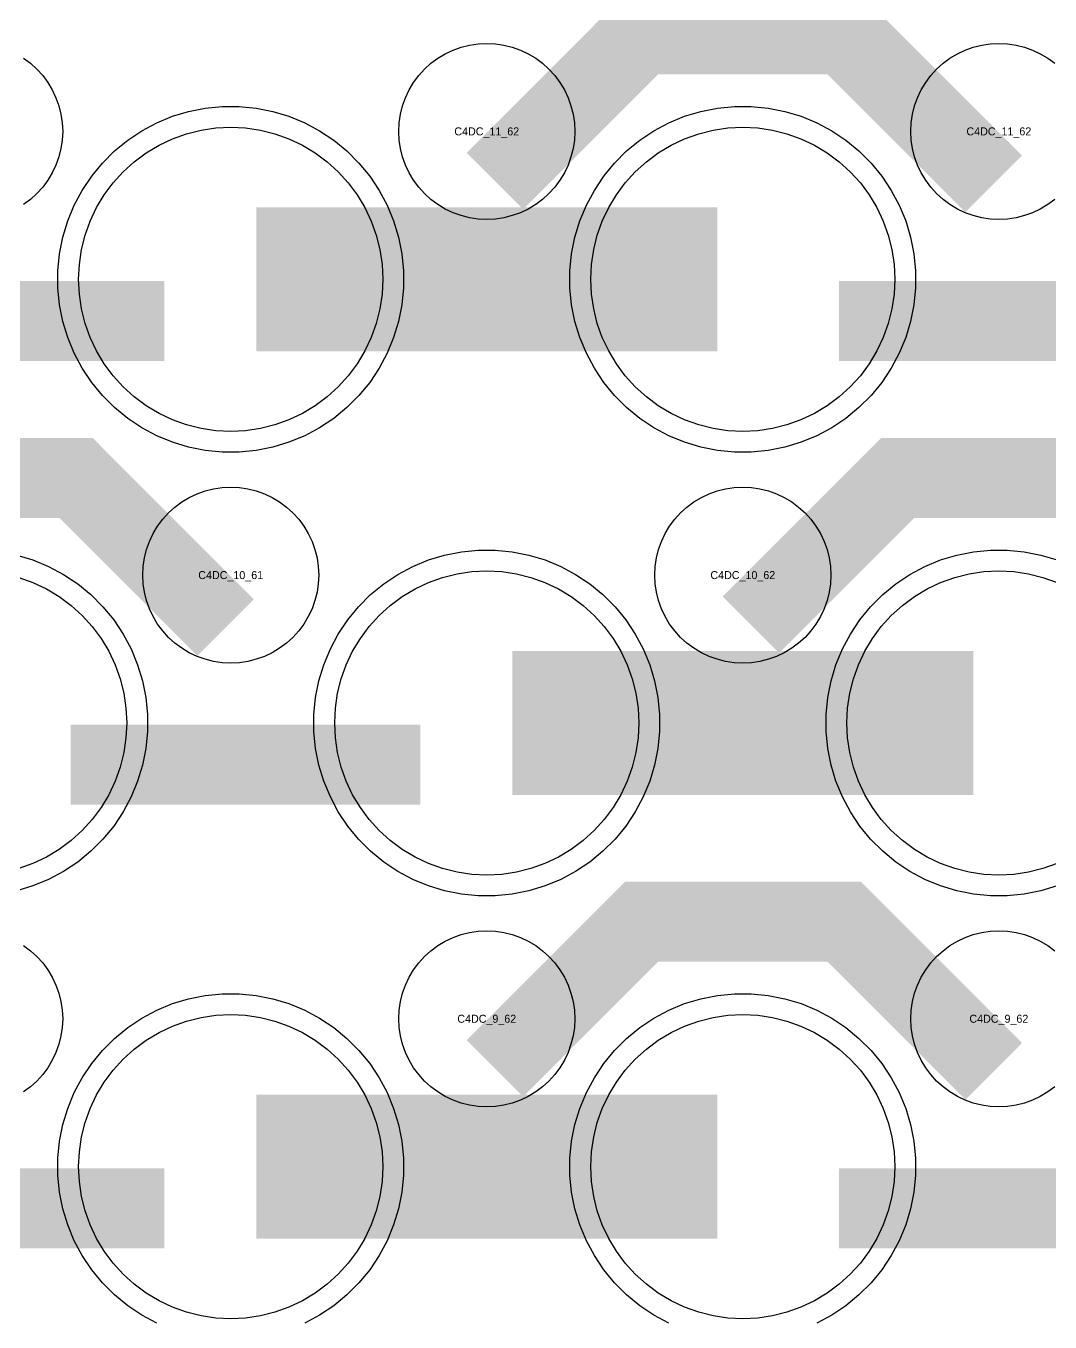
# Model space of a CAD drawing. Extents: x -11880 to 11880, y -14992 to 14992.
# Drawn here: x 7696 to 8016, y -13641 to -13236.2 of the extents above; entities that cross this region are included whole.
import ezdxf
from ezdxf.enums import TextEntityAlignment as Align

# ---------------------------------------------------------------- set-up
doc = ezdxf.new("R2010")
doc.units = 0
doc.header["$MEASUREMENT"] = 0
for name, color, linetype in [('GDS_775_DT_237', 138, 'CONTINUOUS'), ('RDL1_FS', 34, 'CONTINUOUS'), ('RDL_BS', 160, 'CONTINUOUS')]:
    doc.layers.add(name, color=color, linetype=linetype)

msp = doc.modelspace()

# ---------------------------------------------------------------- linework, layer by layer
at = {"layer": 'RDL1_FS'}
for points in [[(7760, -13362.869), (7755.343, -13362.64), (7750.732, -13361.956), (7746.209, -13360.824), (7741.819, -13359.252), (7737.605, -13357.26), (7733.605, -13354.862), (7729.86, -13352.084), (7726.406, -13348.954), (7723.276, -13345.5), (7720.498, -13341.755), (7718.1, -13337.755), (7716.108, -13333.541), (7714.536, -13329.151), (7713.404, -13324.628), (7712.72, -13320.017), (7712.491, -13315.36), (7712.72, -13310.703), (7713.404, -13306.092), (7714.536, -13301.569), (7716.108, -13297.179), (7718.1, -13292.965), (7720.498, -13288.965), (7723.276, -13285.22), (7726.406, -13281.766), (7729.86, -13278.636), (7733.605, -13275.858), (7737.605, -13273.46), (7741.819, -13271.468), (7746.209, -13269.896), (7750.732, -13268.764), (7755.343, -13268.08), (7760, -13267.851), (7764.657, -13268.08), (7769.268, -13268.764), (7773.791, -13269.896), (7778.181, -13271.468), (7782.395, -13273.46), (7786.395, -13275.858), (7790.14, -13278.636), (7793.594, -13281.766), (7796.724, -13285.22), (7799.502, -13288.965), (7801.9, -13292.965), (7803.892, -13297.179), (7805.464, -13301.569), (7806.596, -13306.092), (7807.28, -13310.703), (7807.509, -13315.36), (7807.28, -13320.017), (7806.596, -13324.628), (7805.464, -13329.151), (7803.892, -13333.541), (7801.9, -13337.755), (7799.502, -13341.755), (7796.724, -13345.5), (7793.594, -13348.954), (7790.14, -13352.084), (7786.395, -13354.862), (7782.395, -13357.26), (7778.181, -13359.252), (7773.791, -13360.824), (7769.268, -13361.956), (7764.657, -13362.64)], [(7920, -13362.869), (7915.343, -13362.64), (7910.732, -13361.956), (7906.209, -13360.824), (7901.819, -13359.252), (7897.605, -13357.26), (7893.605, -13354.862), (7889.86, -13352.084), (7886.406, -13348.954), (7883.276, -13345.5), (7880.498, -13341.755), (7878.1, -13337.755), (7876.108, -13333.541), (7874.536, -13329.151), (7873.404, -13324.628), (7872.72, -13320.017), (7872.491, -13315.36), (7872.72, -13310.703), (7873.404, -13306.092), (7874.536, -13301.569), (7876.108, -13297.179), (7878.1, -13292.965), (7880.498, -13288.965), (7883.276, -13285.22), (7886.406, -13281.766), (7889.86, -13278.636), (7893.605, -13275.858), (7897.605, -13273.46), (7901.819, -13271.468), (7906.209, -13269.896), (7910.732, -13268.764), (7915.343, -13268.08), (7920, -13267.851), (7924.657, -13268.08), (7929.268, -13268.764), (7933.791, -13269.896), (7938.181, -13271.468), (7942.395, -13273.46), (7946.395, -13275.858), (7950.14, -13278.636), (7953.594, -13281.766), (7956.724, -13285.22), (7959.502, -13288.965), (7961.9, -13292.965), (7963.892, -13297.179), (7965.464, -13301.569), (7966.596, -13306.092), (7967.28, -13310.703), (7967.509, -13315.36), (7967.28, -13320.017), (7966.596, -13324.628), (7965.464, -13329.151), (7963.892, -13333.541), (7961.9, -13337.755), (7959.502, -13341.755), (7956.724, -13345.5), (7953.594, -13348.954), (7950.14, -13352.084), (7946.395, -13354.862), (7942.395, -13357.26), (7938.181, -13359.252), (7933.791, -13360.824), (7929.268, -13361.956), (7924.657, -13362.64)], [(7840, -13501.434), (7835.343, -13501.205), (7830.732, -13500.521), (7826.209, -13499.389), (7821.819, -13497.817), (7817.605, -13495.825), (7813.605, -13493.427), (7809.86, -13490.649), (7806.406, -13487.519), (7803.276, -13484.065), (7800.498, -13480.32), (7798.1, -13476.32), (7796.108, -13472.106), (7794.536, -13467.716), (7793.404, -13463.193), (7792.72, -13458.582), (7792.491, -13453.925), (7792.72, -13449.268), (7793.404, -13444.657), (7794.536, -13440.134), (7796.108, -13435.744), (7798.1, -13431.53), (7800.498, -13427.53), (7803.276, -13423.785), (7806.406, -13420.331), (7809.86, -13417.201), (7813.605, -13414.423), (7817.605, -13412.025), (7821.819, -13410.033), (7826.209, -13408.461), (7830.732, -13407.329), (7835.343, -13406.645), (7840, -13406.416), (7844.657, -13406.645), (7849.268, -13407.329), (7853.791, -13408.461), (7858.181, -13410.033), (7862.395, -13412.025), (7866.395, -13414.423), (7870.14, -13417.201), (7873.594, -13420.331), (7876.724, -13423.785), (7879.502, -13427.53), (7881.9, -13431.53), (7883.892, -13435.744), (7885.464, -13440.134), (7886.596, -13444.657), (7887.28, -13449.268), (7887.509, -13453.925), (7887.28, -13458.582), (7886.596, -13463.193), (7885.464, -13467.716), (7883.892, -13472.106), (7881.9, -13476.32), (7879.502, -13480.32), (7876.724, -13484.065), (7873.594, -13487.519), (7870.14, -13490.649), (7866.395, -13493.427), (7862.395, -13495.825), (7858.181, -13497.817), (7853.791, -13499.389), (7849.268, -13500.521), (7844.657, -13501.205)]]:
    msp.add_lwpolyline(points, close=True, dxfattribs=at)
for points in [[(7768.002, -13315.36, 45, 45, 0), (7840.002, -13315.36, 45, 45, 0)], [(7840.002, -13315.36, 45, 45, 0), (7912.002, -13315.36, 45, 45, 0)], [(7848.002, -13453.925, 45, 45, 0), (7920.002, -13453.925, 45, 45, 0)], [(7920.002, -13453.925, 45, 45, 0), (7992.002, -13453.925, 45, 45, 0)]]:
    msp.add_lwpolyline(points, format="xyseb", dxfattribs=at)
for points in [[(8018.181, -13497.817), (8013.791, -13499.389), (8009.268, -13500.521), (8004.657, -13501.205), (8000, -13501.434), (7995.343, -13501.205), (7990.732, -13500.521), (7986.209, -13499.389), (7981.819, -13497.817), (7977.605, -13495.825), (7973.605, -13493.427), (7969.86, -13490.649), (7966.406, -13487.519), (7963.276, -13484.065), (7960.498, -13480.32), (7958.1, -13476.32), (7956.108, -13472.106), (7954.536, -13467.716), (7953.404, -13463.193), (7952.72, -13458.582), (7952.491, -13453.925), (7952.72, -13449.268), (7953.404, -13444.657), (7954.536, -13440.134), (7956.108, -13435.744), (7958.1, -13431.53), (7960.498, -13427.53), (7963.276, -13423.785), (7966.406, -13420.331), (7969.86, -13417.201), (7973.605, -13414.423), (7977.605, -13412.025), (7981.819, -13410.033), (7986.209, -13408.461), (7990.732, -13407.329), (7995.343, -13406.645), (8000, -13406.416), (8004.657, -13406.645), (8009.268, -13407.329), (8013.791, -13408.461), (8018.181, -13410.033)], [(7693.791, -13408.461), (7698.181, -13410.033), (7702.395, -13412.025), (7706.395, -13414.423), (7710.14, -13417.201), (7713.594, -13420.331), (7716.724, -13423.785), (7719.502, -13427.53), (7721.9, -13431.53), (7723.892, -13435.744), (7725.464, -13440.134), (7726.596, -13444.657), (7727.28, -13449.268), (7727.509, -13453.925), (7727.28, -13458.582), (7726.596, -13463.193), (7725.464, -13467.716), (7723.892, -13472.106), (7721.9, -13476.32), (7719.502, -13480.32), (7716.724, -13484.065), (7713.594, -13487.519), (7710.14, -13490.649), (7706.395, -13493.427), (7702.395, -13495.825), (7698.181, -13497.817), (7693.791, -13499.389)]]:
    msp.add_lwpolyline(points, dxfattribs=at)
at = {"layer": 'RDL1_FS', "color": 241, "true_color": 0xf7abae}
for points in [[(7760, -13639.994), (7755.343, -13639.765), (7750.732, -13639.081), (7746.209, -13637.949), (7741.819, -13636.377), (7737.605, -13634.385), (7733.605, -13631.987), (7729.86, -13629.209), (7726.406, -13626.079), (7723.276, -13622.625), (7720.498, -13618.88), (7718.1, -13614.88), (7716.108, -13610.666), (7714.536, -13606.276), (7713.404, -13601.753), (7712.72, -13597.142), (7712.491, -13592.485), (7712.72, -13587.828), (7713.404, -13583.217), (7714.536, -13578.694), (7716.108, -13574.304), (7718.1, -13570.09), (7720.498, -13566.09), (7723.276, -13562.345), (7726.406, -13558.891), (7729.86, -13555.761), (7733.605, -13552.983), (7737.605, -13550.585), (7741.819, -13548.593), (7746.209, -13547.021), (7750.732, -13545.889), (7755.343, -13545.205), (7760, -13544.976), (7764.657, -13545.205), (7769.268, -13545.889), (7773.791, -13547.021), (7778.181, -13548.593), (7782.395, -13550.585), (7786.395, -13552.983), (7790.14, -13555.761), (7793.594, -13558.891), (7796.724, -13562.345), (7799.502, -13566.09), (7801.9, -13570.09), (7803.892, -13574.304), (7805.464, -13578.694), (7806.596, -13583.217), (7807.28, -13587.828), (7807.509, -13592.485), (7807.28, -13597.142), (7806.596, -13601.753), (7805.464, -13606.276), (7803.892, -13610.666), (7801.9, -13614.88), (7799.502, -13618.88), (7796.724, -13622.625), (7793.594, -13626.079), (7790.14, -13629.209), (7786.395, -13631.987), (7782.395, -13634.385), (7778.181, -13636.377), (7773.791, -13637.949), (7769.268, -13639.081), (7764.657, -13639.765)], [(7920, -13639.994), (7915.343, -13639.765), (7910.732, -13639.081), (7906.209, -13637.949), (7901.819, -13636.377), (7897.605, -13634.385), (7893.605, -13631.987), (7889.86, -13629.209), (7886.406, -13626.079), (7883.276, -13622.625), (7880.498, -13618.88), (7878.1, -13614.88), (7876.108, -13610.666), (7874.536, -13606.276), (7873.404, -13601.753), (7872.72, -13597.142), (7872.491, -13592.485), (7872.72, -13587.828), (7873.404, -13583.217), (7874.536, -13578.694), (7876.108, -13574.304), (7878.1, -13570.09), (7880.498, -13566.09), (7883.276, -13562.345), (7886.406, -13558.891), (7889.86, -13555.761), (7893.605, -13552.983), (7897.605, -13550.585), (7901.819, -13548.593), (7906.209, -13547.021), (7910.732, -13545.889), (7915.343, -13545.205), (7920, -13544.976), (7924.657, -13545.205), (7929.268, -13545.889), (7933.791, -13547.021), (7938.181, -13548.593), (7942.395, -13550.585), (7946.395, -13552.983), (7950.14, -13555.761), (7953.594, -13558.891), (7956.724, -13562.345), (7959.502, -13566.09), (7961.9, -13570.09), (7963.892, -13574.304), (7965.464, -13578.694), (7966.596, -13583.217), (7967.28, -13587.828), (7967.509, -13592.485), (7967.28, -13597.142), (7966.596, -13601.753), (7965.464, -13606.276), (7963.892, -13610.666), (7961.9, -13614.88), (7959.502, -13618.88), (7956.724, -13622.625), (7953.594, -13626.079), (7950.14, -13629.209), (7946.395, -13631.987), (7942.395, -13634.385), (7938.181, -13636.377), (7933.791, -13637.949), (7929.268, -13639.081), (7924.657, -13639.765)]]:
    msp.add_lwpolyline(points, close=True, dxfattribs=at)
for points in [[(7768.002, -13592.485, 45, 45, 0), (7840.002, -13592.485, 45, 45, 0)], [(7840.002, -13592.485, 45, 45, 0), (7912.002, -13592.485, 45, 45, 0)]]:
    msp.add_lwpolyline(points, format="xyseb", dxfattribs=at)
at = {"layer": 'RDL_BS'}
for points in [[(7842.562, -13284.674, 25, 25, 0), (7888.377, -13238.859, 25, 25, 0), (7921.93, -13238.859, 25, 25, 0)], [(7998.401, -13285.573, 25, 25, 0), (7951.687, -13238.859, 25, 25, 0), (7921.929, -13238.859, 25, 25, 0)], [(7630.016, -13328.373, 25, 25, 0), (7739.281, -13328.373, 25, 25, 0)], [(7950.016, -13328.373, 25, 25, 0), (8059.281, -13328.373, 25, 25, 0)], [(7758.401, -13424.138, 25, 25, 0), (7711.687, -13377.424, 25, 25, 0), (7681.929, -13377.424, 25, 25, 0)], [(7922.562, -13423.239, 25, 25, 0), (7968.377, -13377.424, 25, 25, 0), (8001.93, -13377.424, 25, 25, 0)], [(8078.401, -13424.138, 25, 25, 0), (8031.687, -13377.424, 25, 25, 0), (8001.929, -13377.424, 25, 25, 0)], [(7710.016, -13466.938, 25, 25, 0), (7819.281, -13466.938, 25, 25, 0)], [(7842.562, -13561.799, 25, 25, 0), (7888.377, -13515.984, 25, 25, 0), (7921.93, -13515.984, 25, 25, 0)], [(7998.401, -13562.698, 25, 25, 0), (7951.687, -13515.984, 25, 25, 0), (7921.929, -13515.984, 25, 25, 0)]]:
    msp.add_lwpolyline(points, format="xyseb", dxfattribs=at)
for points in [[(7840, -13296.666), (7837.307, -13296.534), (7834.635, -13296.138), (7832.016, -13295.481), (7829.481, -13294.574), (7827.044, -13293.422), (7824.72, -13292.029), (7822.557, -13290.426), (7820.558, -13288.614), (7818.746, -13286.615), (7817.143, -13284.452), (7815.75, -13282.128), (7814.598, -13279.691), (7813.691, -13277.156), (7813.034, -13274.537), (7812.638, -13271.865), (7812.506, -13269.172), (7812.638, -13266.479), (7813.034, -13263.807), (7813.691, -13261.188), (7814.598, -13258.653), (7815.75, -13256.216), (7817.143, -13253.892), (7818.746, -13251.729), (7820.558, -13249.73), (7822.557, -13247.918), (7824.72, -13246.315), (7827.044, -13244.922), (7829.481, -13243.77), (7832.016, -13242.863), (7834.635, -13242.206), (7837.307, -13241.81), (7840, -13241.678), (7842.693, -13241.81), (7845.365, -13242.206), (7847.984, -13242.863), (7850.519, -13243.77), (7852.956, -13244.922), (7855.28, -13246.315), (7857.443, -13247.918), (7859.442, -13249.73), (7861.254, -13251.729), (7862.857, -13253.892), (7864.25, -13256.216), (7865.402, -13258.653), (7866.309, -13261.188), (7866.966, -13263.807), (7867.362, -13266.479), (7867.494, -13269.172), (7867.362, -13271.865), (7866.966, -13274.537), (7866.309, -13277.156), (7865.402, -13279.691), (7864.25, -13282.128), (7862.857, -13284.452), (7861.254, -13286.615), (7859.442, -13288.614), (7857.443, -13290.426), (7855.28, -13292.029), (7852.956, -13293.422), (7850.519, -13294.574), (7847.984, -13295.481), (7845.365, -13296.138), (7842.693, -13296.534)], [(7757.356, -13369.36), (7752.062, -13368.843), (7746.835, -13367.797), (7741.795, -13366.266), (7736.885, -13364.235), (7732.223, -13361.743), (7727.809, -13358.796), (7723.708, -13355.434), (7719.926, -13351.652), (7716.564, -13347.551), (7713.617, -13343.137), (7711.125, -13338.475), (7709.094, -13333.565), (7707.563, -13328.525), (7706.517, -13323.298), (7706, -13318.004), (7706, -13312.716), (7706.517, -13307.422), (7707.563, -13302.195), (7709.094, -13297.155), (7711.125, -13292.245), (7713.617, -13287.583), (7716.564, -13283.169), (7719.926, -13279.068), (7723.708, -13275.286), (7727.809, -13271.924), (7732.223, -13268.977), (7736.885, -13266.485), (7741.795, -13264.454), (7746.835, -13262.923), (7752.062, -13261.877), (7757.356, -13261.36), (7762.644, -13261.36), (7767.938, -13261.877), (7773.165, -13262.923), (7778.205, -13264.454), (7783.115, -13266.485), (7787.777, -13268.977), (7792.191, -13271.924), (7796.292, -13275.286), (7800.074, -13279.068), (7803.436, -13283.169), (7806.383, -13287.583), (7808.875, -13292.245), (7810.906, -13297.155), (7812.437, -13302.195), (7813.483, -13307.422), (7814, -13312.716), (7814, -13318.004), (7813.483, -13323.298), (7812.437, -13328.525), (7810.906, -13333.565), (7808.875, -13338.475), (7806.383, -13343.137), (7803.436, -13347.551), (7800.074, -13351.652), (7796.292, -13355.434), (7792.191, -13358.796), (7787.777, -13361.743), (7783.115, -13364.235), (7778.205, -13366.266), (7773.165, -13367.797), (7767.938, -13368.843), (7762.644, -13369.36)], [(7917.356, -13369.36), (7912.062, -13368.843), (7906.835, -13367.797), (7901.795, -13366.266), (7896.885, -13364.235), (7892.223, -13361.743), (7887.809, -13358.796), (7883.708, -13355.434), (7879.926, -13351.652), (7876.564, -13347.551), (7873.617, -13343.137), (7871.125, -13338.475), (7869.094, -13333.565), (7867.563, -13328.525), (7866.517, -13323.298), (7866, -13318.004), (7866, -13312.716), (7866.517, -13307.422), (7867.563, -13302.195), (7869.094, -13297.155), (7871.125, -13292.245), (7873.617, -13287.583), (7876.564, -13283.169), (7879.926, -13279.068), (7883.708, -13275.286), (7887.809, -13271.924), (7892.223, -13268.977), (7896.885, -13266.485), (7901.795, -13264.454), (7906.835, -13262.923), (7912.062, -13261.877), (7917.356, -13261.36), (7922.644, -13261.36), (7927.938, -13261.877), (7933.165, -13262.923), (7938.205, -13264.454), (7943.115, -13266.485), (7947.777, -13268.977), (7952.191, -13271.924), (7956.292, -13275.286), (7960.074, -13279.068), (7963.436, -13283.169), (7966.383, -13287.583), (7968.875, -13292.245), (7970.906, -13297.155), (7972.437, -13302.195), (7973.483, -13307.422), (7974, -13312.716), (7974, -13318.004), (7973.483, -13323.298), (7972.437, -13328.525), (7970.906, -13333.565), (7968.875, -13338.475), (7966.383, -13343.137), (7963.436, -13347.551), (7960.074, -13351.652), (7956.292, -13355.434), (7952.191, -13358.796), (7947.777, -13361.743), (7943.115, -13364.235), (7938.205, -13366.266), (7933.165, -13367.797), (7927.938, -13368.843), (7922.644, -13369.36)], [(7760, -13435.231), (7757.307, -13435.099), (7754.635, -13434.703), (7752.016, -13434.046), (7749.481, -13433.139), (7747.044, -13431.987), (7744.72, -13430.594), (7742.557, -13428.991), (7740.558, -13427.179), (7738.746, -13425.18), (7737.143, -13423.017), (7735.75, -13420.693), (7734.598, -13418.256), (7733.691, -13415.721), (7733.034, -13413.102), (7732.638, -13410.43), (7732.506, -13407.737), (7732.638, -13405.044), (7733.034, -13402.372), (7733.691, -13399.753), (7734.598, -13397.218), (7735.75, -13394.781), (7737.143, -13392.457), (7738.746, -13390.294), (7740.558, -13388.295), (7742.557, -13386.483), (7744.72, -13384.88), (7747.044, -13383.487), (7749.481, -13382.335), (7752.016, -13381.428), (7754.635, -13380.771), (7757.307, -13380.375), (7760, -13380.243), (7762.693, -13380.375), (7765.365, -13380.771), (7767.984, -13381.428), (7770.519, -13382.335), (7772.956, -13383.487), (7775.28, -13384.88), (7777.443, -13386.483), (7779.442, -13388.295), (7781.254, -13390.294), (7782.857, -13392.457), (7784.25, -13394.781), (7785.402, -13397.218), (7786.309, -13399.753), (7786.966, -13402.372), (7787.362, -13405.044), (7787.494, -13407.737), (7787.362, -13410.43), (7786.966, -13413.102), (7786.309, -13415.721), (7785.402, -13418.256), (7784.25, -13420.693), (7782.857, -13423.017), (7781.254, -13425.18), (7779.442, -13427.179), (7777.443, -13428.991), (7775.28, -13430.594), (7772.956, -13431.987), (7770.519, -13433.139), (7767.984, -13434.046), (7765.365, -13434.703), (7762.693, -13435.099)], [(7920, -13435.231), (7917.307, -13435.099), (7914.635, -13434.703), (7912.016, -13434.046), (7909.481, -13433.139), (7907.044, -13431.987), (7904.72, -13430.594), (7902.557, -13428.991), (7900.558, -13427.179), (7898.746, -13425.18), (7897.143, -13423.017), (7895.75, -13420.693), (7894.598, -13418.256), (7893.691, -13415.721), (7893.034, -13413.102), (7892.638, -13410.43), (7892.506, -13407.737), (7892.638, -13405.044), (7893.034, -13402.372), (7893.691, -13399.753), (7894.598, -13397.218), (7895.75, -13394.781), (7897.143, -13392.457), (7898.746, -13390.294), (7900.558, -13388.295), (7902.557, -13386.483), (7904.72, -13384.88), (7907.044, -13383.487), (7909.481, -13382.335), (7912.016, -13381.428), (7914.635, -13380.771), (7917.307, -13380.375), (7920, -13380.243), (7922.693, -13380.375), (7925.365, -13380.771), (7927.984, -13381.428), (7930.519, -13382.335), (7932.956, -13383.487), (7935.28, -13384.88), (7937.443, -13386.483), (7939.442, -13388.295), (7941.254, -13390.294), (7942.857, -13392.457), (7944.25, -13394.781), (7945.402, -13397.218), (7946.309, -13399.753), (7946.966, -13402.372), (7947.362, -13405.044), (7947.494, -13407.737), (7947.362, -13410.43), (7946.966, -13413.102), (7946.309, -13415.721), (7945.402, -13418.256), (7944.25, -13420.693), (7942.857, -13423.017), (7941.254, -13425.18), (7939.442, -13427.179), (7937.443, -13428.991), (7935.28, -13430.594), (7932.956, -13431.987), (7930.519, -13433.139), (7927.984, -13434.046), (7925.365, -13434.703), (7922.693, -13435.099)], [(7837.356, -13507.925), (7832.062, -13507.408), (7826.835, -13506.362), (7821.795, -13504.831), (7816.885, -13502.8), (7812.223, -13500.308), (7807.809, -13497.361), (7803.708, -13493.999), (7799.926, -13490.217), (7796.564, -13486.116), (7793.617, -13481.702), (7791.125, -13477.04), (7789.094, -13472.13), (7787.563, -13467.09), (7786.517, -13461.863), (7786, -13456.569), (7786, -13451.281), (7786.517, -13445.987), (7787.563, -13440.76), (7789.094, -13435.72), (7791.125, -13430.81), (7793.617, -13426.148), (7796.564, -13421.734), (7799.926, -13417.633), (7803.708, -13413.851), (7807.809, -13410.489), (7812.223, -13407.542), (7816.885, -13405.05), (7821.795, -13403.019), (7826.835, -13401.488), (7832.062, -13400.442), (7837.356, -13399.925), (7842.644, -13399.925), (7847.938, -13400.442), (7853.165, -13401.488), (7858.205, -13403.019), (7863.115, -13405.05), (7867.777, -13407.542), (7872.191, -13410.489), (7876.292, -13413.851), (7880.074, -13417.633), (7883.436, -13421.734), (7886.383, -13426.148), (7888.875, -13430.81), (7890.906, -13435.72), (7892.437, -13440.76), (7893.483, -13445.987), (7894, -13451.281), (7894, -13456.569), (7893.483, -13461.863), (7892.437, -13467.09), (7890.906, -13472.13), (7888.875, -13477.04), (7886.383, -13481.702), (7883.436, -13486.116), (7880.074, -13490.217), (7876.292, -13493.999), (7872.191, -13497.361), (7867.777, -13500.308), (7863.115, -13502.8), (7858.205, -13504.831), (7853.165, -13506.362), (7847.938, -13507.408), (7842.644, -13507.925)], [(7840, -13573.791), (7837.307, -13573.659), (7834.635, -13573.263), (7832.016, -13572.606), (7829.481, -13571.699), (7827.044, -13570.547), (7824.72, -13569.154), (7822.557, -13567.551), (7820.558, -13565.739), (7818.746, -13563.74), (7817.143, -13561.577), (7815.75, -13559.253), (7814.598, -13556.816), (7813.691, -13554.281), (7813.034, -13551.662), (7812.638, -13548.99), (7812.506, -13546.297), (7812.638, -13543.604), (7813.034, -13540.932), (7813.691, -13538.313), (7814.598, -13535.778), (7815.75, -13533.341), (7817.143, -13531.017), (7818.746, -13528.854), (7820.558, -13526.855), (7822.557, -13525.043), (7824.72, -13523.44), (7827.044, -13522.047), (7829.481, -13520.895), (7832.016, -13519.988), (7834.635, -13519.331), (7837.307, -13518.935), (7840, -13518.803), (7842.693, -13518.935), (7845.365, -13519.331), (7847.984, -13519.988), (7850.519, -13520.895), (7852.956, -13522.047), (7855.28, -13523.44), (7857.443, -13525.043), (7859.442, -13526.855), (7861.254, -13528.854), (7862.857, -13531.017), (7864.25, -13533.341), (7865.402, -13535.778), (7866.309, -13538.313), (7866.966, -13540.932), (7867.362, -13543.604), (7867.494, -13546.297), (7867.362, -13548.99), (7866.966, -13551.662), (7866.309, -13554.281), (7865.402, -13556.816), (7864.25, -13559.253), (7862.857, -13561.577), (7861.254, -13563.74), (7859.442, -13565.739), (7857.443, -13567.551), (7855.28, -13569.154), (7852.956, -13570.547), (7850.519, -13571.699), (7847.984, -13572.606), (7845.365, -13573.263), (7842.693, -13573.659)]]:
    msp.add_lwpolyline(points, close=True, dxfattribs=at)
for points in [[(8017.443, -13290.426), (8015.28, -13292.029), (8012.956, -13293.422), (8010.519, -13294.574), (8007.984, -13295.481), (8005.365, -13296.138), (8002.693, -13296.534), (8000, -13296.666), (7997.307, -13296.534), (7994.635, -13296.138), (7992.016, -13295.481), (7989.481, -13294.574), (7987.044, -13293.422), (7984.72, -13292.029), (7982.557, -13290.426), (7980.558, -13288.614), (7978.746, -13286.615), (7977.143, -13284.452), (7975.75, -13282.128), (7974.598, -13279.691), (7973.691, -13277.156), (7973.034, -13274.537), (7972.638, -13271.865), (7972.506, -13269.172), (7972.638, -13266.479), (7973.034, -13263.807), (7973.691, -13261.188), (7974.598, -13258.653), (7975.75, -13256.216), (7977.143, -13253.892), (7978.746, -13251.729), (7980.558, -13249.73), (7982.557, -13247.918), (7984.72, -13246.315), (7987.044, -13244.922), (7989.481, -13243.77), (7992.016, -13242.863), (7994.635, -13242.206), (7997.307, -13241.81), (8000, -13241.678), (8002.693, -13241.81), (8005.365, -13242.206), (8007.984, -13242.863), (8010.519, -13243.77), (8012.956, -13244.922), (8015.28, -13246.315), (8017.443, -13247.918)], [(7695.28, -13246.315), (7697.443, -13247.918), (7699.442, -13249.73), (7701.254, -13251.729), (7702.857, -13253.892), (7704.25, -13256.216), (7705.402, -13258.653), (7706.309, -13261.188), (7706.966, -13263.807), (7707.362, -13266.479), (7707.494, -13269.172), (7707.362, -13271.865), (7706.966, -13274.537), (7706.309, -13277.156), (7705.402, -13279.691), (7704.25, -13282.128), (7702.857, -13284.452), (7701.254, -13286.615), (7699.442, -13288.614), (7697.443, -13290.426), (7695.28, -13292.029)], [(7693.165, -13401.488), (7698.205, -13403.019), (7703.115, -13405.05), (7707.777, -13407.542), (7712.191, -13410.489), (7716.292, -13413.851), (7720.074, -13417.633), (7723.436, -13421.734), (7726.383, -13426.148), (7728.875, -13430.81), (7730.906, -13435.72), (7732.437, -13440.76), (7733.483, -13445.987), (7734, -13451.281), (7734, -13456.569), (7733.483, -13461.863), (7732.437, -13467.09), (7730.906, -13472.13), (7728.875, -13477.04), (7726.383, -13481.702), (7723.436, -13486.116), (7720.074, -13490.217), (7716.292, -13493.999), (7712.191, -13497.361), (7707.777, -13500.308), (7703.115, -13502.8), (7698.205, -13504.831), (7693.165, -13506.362)], [(8018.205, -13504.831), (8013.165, -13506.362), (8007.938, -13507.408), (8002.644, -13507.925), (7997.356, -13507.925), (7992.062, -13507.408), (7986.835, -13506.362), (7981.795, -13504.831), (7976.885, -13502.8), (7972.223, -13500.308), (7967.809, -13497.361), (7963.708, -13493.999), (7959.926, -13490.217), (7956.564, -13486.116), (7953.617, -13481.702), (7951.125, -13477.04), (7949.094, -13472.13), (7947.563, -13467.09), (7946.517, -13461.863), (7946, -13456.569), (7946, -13451.281), (7946.517, -13445.987), (7947.563, -13440.76), (7949.094, -13435.72), (7951.125, -13430.81), (7953.617, -13426.148), (7956.564, -13421.734), (7959.926, -13417.633), (7963.708, -13413.851), (7967.809, -13410.489), (7972.223, -13407.542), (7976.885, -13405.05), (7981.795, -13403.019), (7986.835, -13401.488), (7992.062, -13400.442), (7997.356, -13399.925), (8002.644, -13399.925), (8007.938, -13400.442), (8013.165, -13401.488), (8018.205, -13403.019)], [(8017.443, -13567.551), (8015.28, -13569.154), (8012.956, -13570.547), (8010.519, -13571.699), (8007.984, -13572.606), (8005.365, -13573.263), (8002.693, -13573.659), (8000, -13573.791), (7997.307, -13573.659), (7994.635, -13573.263), (7992.016, -13572.606), (7989.481, -13571.699), (7987.044, -13570.547), (7984.72, -13569.154), (7982.557, -13567.551), (7980.558, -13565.739), (7978.746, -13563.74), (7977.143, -13561.577), (7975.75, -13559.253), (7974.598, -13556.816), (7973.691, -13554.281), (7973.034, -13551.662), (7972.638, -13548.99), (7972.506, -13546.297), (7972.638, -13543.604), (7973.034, -13540.932), (7973.691, -13538.313), (7974.598, -13535.778), (7975.75, -13533.341), (7977.143, -13531.017), (7978.746, -13528.854), (7980.558, -13526.855), (7982.557, -13525.043), (7984.72, -13523.44), (7987.044, -13522.047), (7989.481, -13520.895), (7992.016, -13519.988), (7994.635, -13519.331), (7997.307, -13518.935), (8000, -13518.803), (8002.693, -13518.935), (8005.365, -13519.331), (8007.984, -13519.988), (8010.519, -13520.895), (8012.956, -13522.047), (8015.28, -13523.44), (8017.443, -13525.043)], [(7695.28, -13523.44), (7697.443, -13525.043), (7699.442, -13526.855), (7701.254, -13528.854), (7702.857, -13531.017), (7704.25, -13533.341), (7705.402, -13535.778), (7706.309, -13538.313), (7706.966, -13540.932), (7707.362, -13543.604), (7707.494, -13546.297), (7707.362, -13548.99), (7706.966, -13551.662), (7706.309, -13554.281), (7705.402, -13556.816), (7704.25, -13559.253), (7702.857, -13561.577), (7701.254, -13563.74), (7699.442, -13565.739), (7697.443, -13567.551), (7695.28, -13569.154)]]:
    msp.add_lwpolyline(points, dxfattribs=at)
at = {"layer": 'RDL_BS', "color": 241, "true_color": 0xf7abae}
for points in [[(7736.885, -13641.36), (7732.223, -13638.868), (7727.809, -13635.921), (7723.708, -13632.559), (7719.926, -13628.777), (7716.564, -13624.676), (7713.617, -13620.262), (7711.125, -13615.6), (7709.094, -13610.69), (7707.563, -13605.65), (7706.517, -13600.423), (7706, -13595.129), (7706, -13589.841), (7706.517, -13584.547), (7707.563, -13579.32), (7709.094, -13574.28), (7711.125, -13569.37), (7713.617, -13564.708), (7716.564, -13560.294), (7719.926, -13556.193), (7723.708, -13552.411), (7727.809, -13549.049), (7732.223, -13546.102), (7736.885, -13543.61), (7741.795, -13541.579), (7746.835, -13540.048), (7752.062, -13539.002), (7757.356, -13538.485), (7762.644, -13538.485), (7767.938, -13539.002), (7773.165, -13540.048), (7778.205, -13541.579), (7783.115, -13543.61), (7787.777, -13546.102), (7792.191, -13549.049), (7796.292, -13552.411), (7800.074, -13556.193), (7803.436, -13560.294), (7806.383, -13564.708), (7808.875, -13569.37), (7810.906, -13574.28), (7812.437, -13579.32), (7813.483, -13584.547), (7814, -13589.841), (7814, -13595.129), (7813.483, -13600.423), (7812.437, -13605.65), (7810.906, -13610.69), (7808.875, -13615.6), (7806.383, -13620.262), (7803.436, -13624.676), (7800.074, -13628.777), (7796.292, -13632.559), (7792.191, -13635.921), (7787.777, -13638.868), (7783.115, -13641.36)], [(7896.885, -13641.36), (7892.223, -13638.868), (7887.809, -13635.921), (7883.708, -13632.559), (7879.926, -13628.777), (7876.564, -13624.676), (7873.617, -13620.262), (7871.125, -13615.6), (7869.094, -13610.69), (7867.563, -13605.65), (7866.517, -13600.423), (7866, -13595.129), (7866, -13589.841), (7866.517, -13584.547), (7867.563, -13579.32), (7869.094, -13574.28), (7871.125, -13569.37), (7873.617, -13564.708), (7876.564, -13560.294), (7879.926, -13556.193), (7883.708, -13552.411), (7887.809, -13549.049), (7892.223, -13546.102), (7896.885, -13543.61), (7901.795, -13541.579), (7906.835, -13540.048), (7912.062, -13539.002), (7917.356, -13538.485), (7922.644, -13538.485), (7927.938, -13539.002), (7933.165, -13540.048), (7938.205, -13541.579), (7943.115, -13543.61), (7947.777, -13546.102), (7952.191, -13549.049), (7956.292, -13552.411), (7960.074, -13556.193), (7963.436, -13560.294), (7966.383, -13564.708), (7968.875, -13569.37), (7970.906, -13574.28), (7972.437, -13579.32), (7973.483, -13584.547), (7974, -13589.841), (7974, -13595.129), (7973.483, -13600.423), (7972.437, -13605.65), (7970.906, -13610.69), (7968.875, -13615.6), (7966.383, -13620.262), (7963.436, -13624.676), (7960.074, -13628.777), (7956.292, -13632.559), (7952.191, -13635.921), (7947.777, -13638.868), (7943.115, -13641.36)]]:
    msp.add_lwpolyline(points, dxfattribs=at)
for points in [[(7630.016, -13605.498, 25, 25, 0), (7739.281, -13605.498, 25, 25, 0)], [(7950.016, -13605.498, 25, 25, 0), (8059.281, -13605.498, 25, 25, 0)]]:
    msp.add_lwpolyline(points, format="xyseb", dxfattribs=at)

# ---------------------------------------------------------------- texts
at = {"layer": 'GDS_775_DT_237'}
for s, p in [('C4DC_11_62', (7840, -13269.172)), ('C4DC_11_62', (7840, -13269.172)), ('C4DC_11_62', (8000, -13269.172)), ('C4DC_11_62', (8000, -13269.172)), ('C4DC_10_61', (7760, -13407.737)), ('C4DC_10_61', (7760, -13407.737)), ('C4DC_10_62', (7920, -13407.737)), ('C4DC_10_62', (7920, -13407.737)), ('C4DC_9_62', (7840, -13546.297)), ('C4DC_9_62', (7840, -13546.297)), ('C4DC_9_62', (8000, -13546.297)), ('C4DC_9_62', (8000, -13546.297))]:
    msp.add_text(s, height=2.5, dxfattribs=at).set_placement(p, align=Align.MIDDLE_CENTER)

doc.saveas('drawing.dxf')
